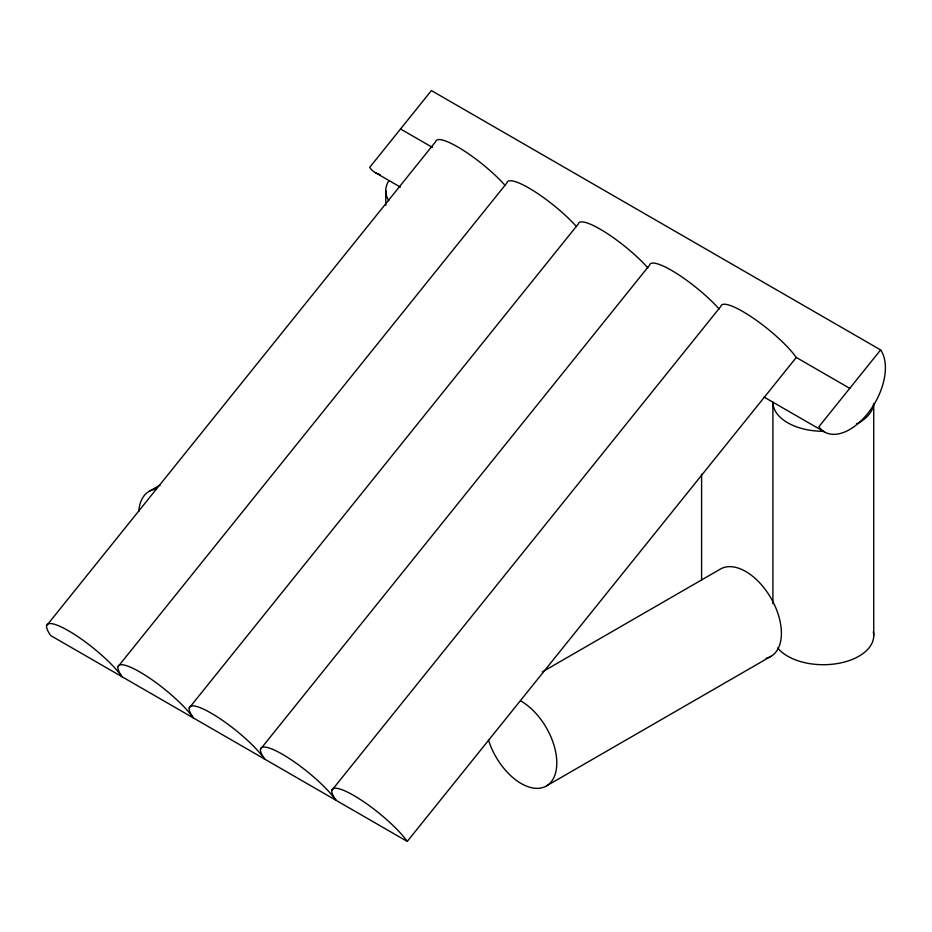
<?xml version="1.0" encoding="UTF-8"?>
<svg xmlns="http://www.w3.org/2000/svg" width="932" height="932" viewBox="0 0 932 932"><rect width="100%" height="100%" fill="white"/><g stroke="black" fill="none" stroke-linecap="round" stroke-linejoin="round"><path stroke-width="1.4" d="M46.6 625.663L435.628 141.711A50.421 10.66 38.8 0 1 462.4 149.761A50.421 10.66 38.8 0 1 505.237 185.538M117.898 666.834L506.938 182.882A50.421 10.66 38.8 0 1 533.698 190.932A50.421 10.66 38.8 0 1 576.547 226.697M189.208 708.005L578.236 224.041A50.421 10.66 38.8 0 1 605.008 232.091A50.421 10.66 38.8 0 1 647.845 267.868M260.506 749.165L649.534 265.212A50.421 10.66 38.8 0 1 676.306 273.262A50.421 10.66 38.8 0 1 719.154 309.04M331.815 790.336L720.844 306.383A50.421 10.66 38.8 0 1 752.637 317.719A50.421 10.66 38.8 0 1 796.278 357.469L849.751 388.329M407.249 841.421A50.421 10.66 38.8 0 0 353.776 795.485A50.421 10.66 38.8 0 0 335.951 800.262A50.421 10.66 38.8 0 0 282.478 754.314A50.421 10.66 38.8 0 0 264.641 759.091A50.421 10.66 38.8 0 0 211.168 713.143A50.421 10.66 38.8 0 0 193.343 717.92A50.421 10.66 38.8 0 0 139.87 671.984A50.421 10.66 38.8 0 0 122.045 676.76A50.421 10.66 38.8 0 0 68.56 630.813A50.421 10.66 38.8 0 0 50.736 635.589L407.249 841.421L796.278 357.469M880.624 349.931L818.879 426.74A50.421 29.113 -60 0 0 867.576 413.692A50.421 29.113 -60 0 0 880.624 349.931L431.411 90.579L369.666 167.399A50.421 29.113 -60 0 0 380.093 174.517M149.108 491.374L160.397 484.85M542.366 671.879L720.541 568.998A50.421 29.113 60 0 1 773.059 601.979A50.421 29.113 60 0 1 766.197 658.202M546.35 786.002L770.962 656.338M856.368 423.932L858.978 422.767A50.421 29.113 0 0 0 873.692 403.451M400.539 128.989L432.413 147.384M375.328 172.653L400.492 187.181M764.135 397.125L824.54 431.994M873.738 403.638L873.738 635.612M772.908 603.715L772.908 402.193A50.421 29.113 0 0 0 823.329 431.295M701.598 474.108L701.598 579.937M385.766 190.734L385.766 205.238M873.307 631.803A50.421 29.113 0 0 1 837.437 663.549A50.421 29.113 0 0 1 777.638 647.915M388.807 200.683A50.421 29.113 0 0 1 388.807 180.785M138.763 511.447A50.421 29.113 60 0 1 156.494 489.09M521.151 701.179A50.421 29.113 60 0 1 556.474 757.168A50.421 29.113 60 0 1 530.704 787.517A50.421 29.113 60 0 1 488.415 739.752"/></g></svg>
